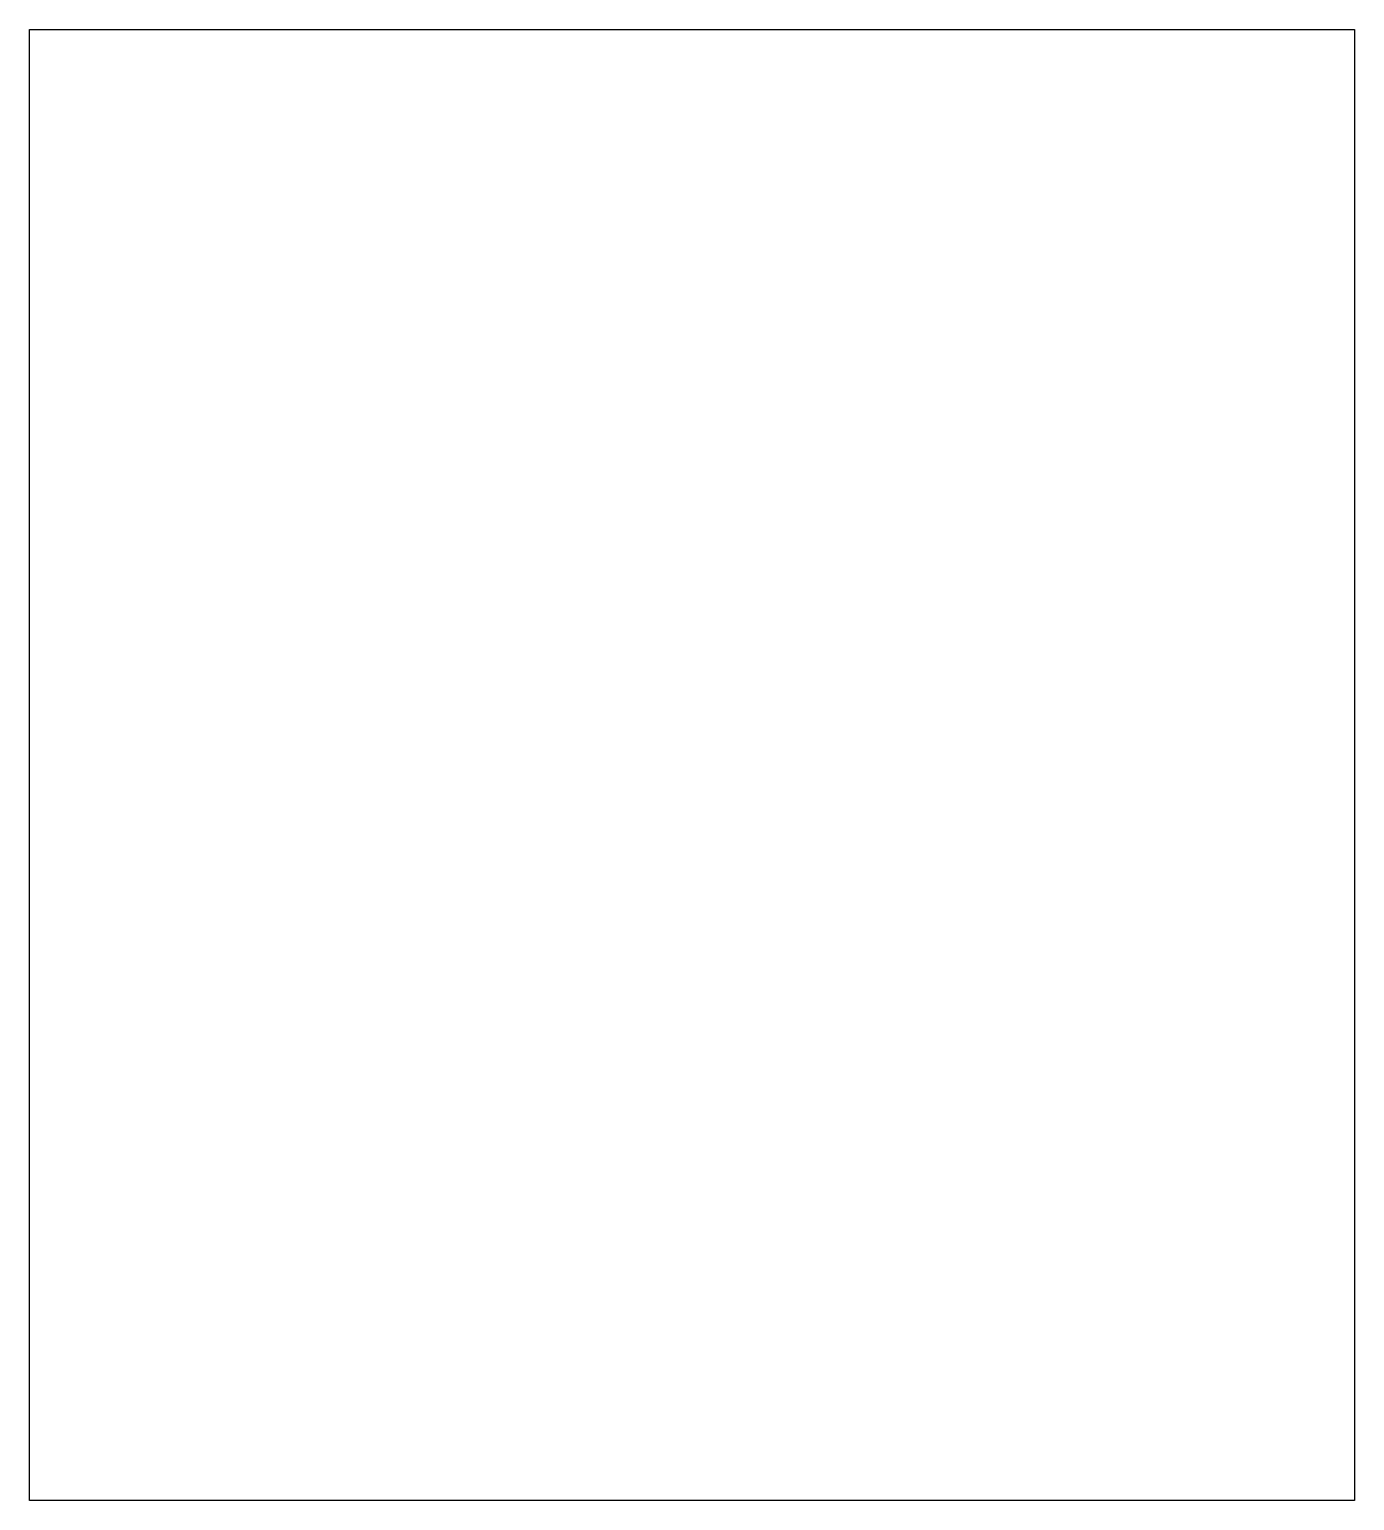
# Model space of a CAD drawing. Header units: millimetres. Extents: x 2454 to 30131, y 1800 to 32527.
import ezdxf

# ---------------------------------------------------------------- set-up
doc = ezdxf.new("R2010")
doc.units = ezdxf.units.MM
picture_1 = doc.add_image_def('image1.jpg', size_in_pixel=(744, 826))

msp = doc.modelspace()

# ---------------------------------------------------------------- pictures from other files: only their frames are drawn
image = msp.add_image(picture_1, insert=(2454, 1800), size_in_units=(27677, 30728))
image.dxf.flags = 7

doc.saveas('drawing.dxf')
